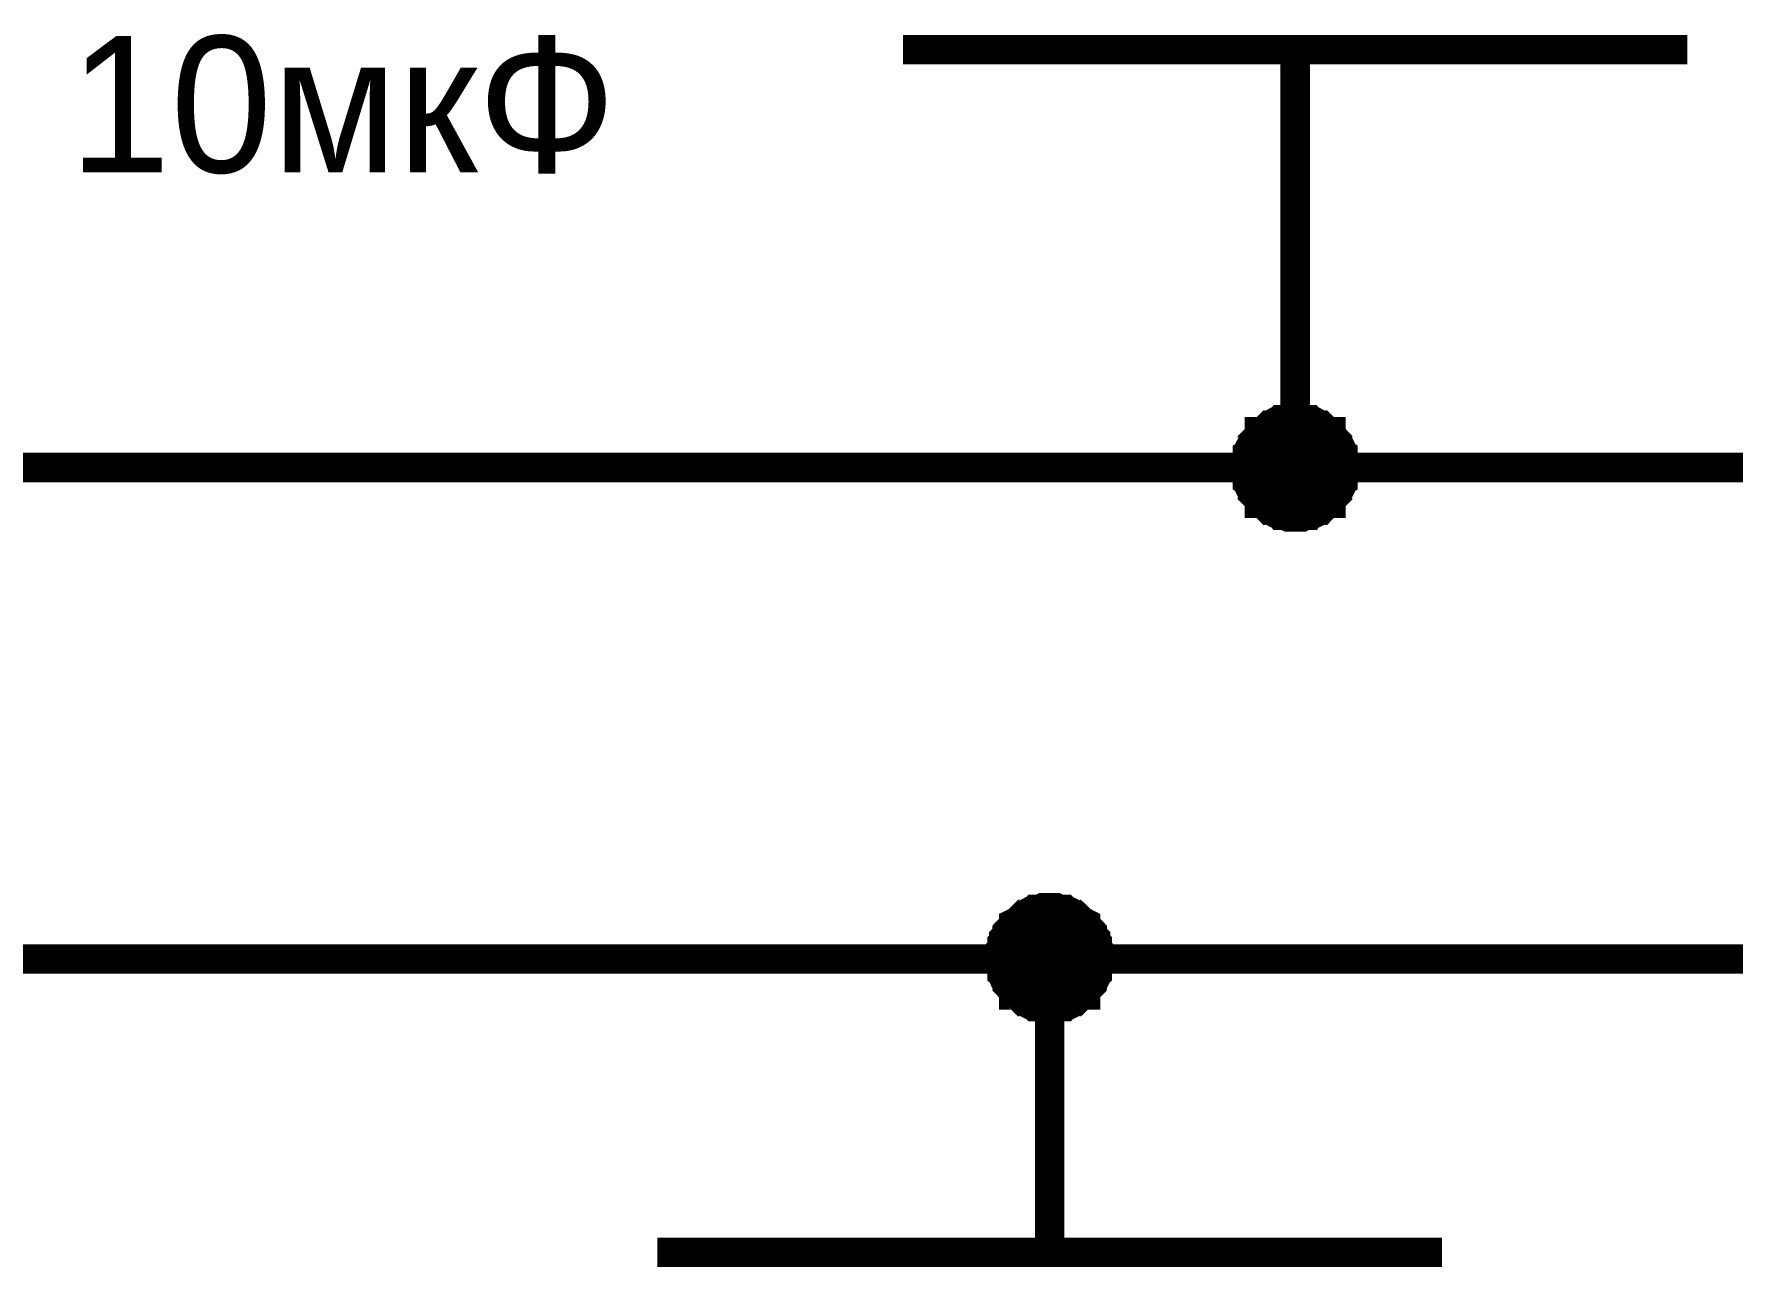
# Model space of a CAD drawing. Extents: x 0 to 594, y 0 to 420.
# Drawn here: x 242.19 to 259.48, y 314.35 to 326.9 of the extents above; entities that cross this region are included whole.
import ezdxf

# ---------------------------------------------------------------- set-up
doc = ezdxf.new("R2010")
doc.units = 0
doc.layers.add('SHEET', color=255, linetype='CONTINUOUS')

msp = doc.modelspace()

# ---------------------------------------------------------------- linework, layer by layer
at = {"layer": 'SHEET'}
for points, const_width in [([(259.024, 326.744), (251.037, 326.744)], 0.3), ([(255.03, 326.744), (255.03, 322.488)], 0.3), ([(254.527, 322.488), (254.527, 322.505), (254.527, 322.54), (254.527, 322.557), (254.544, 322.592), (254.544, 322.609), (254.544, 322.644), (254.562, 322.661), (254.562, 322.679), (254.579, 322.713), (254.596, 322.731), (254.596, 322.748), (254.614, 322.766), (254.631, 322.783), (254.648, 322.8), (254.666, 322.818), (254.666, 322.852), (254.7, 322.852), (254.718, 322.87), (254.735, 322.887), (254.753, 322.905), (254.77, 322.922), (254.787, 322.922), (254.805, 322.939), (254.839, 322.957), (254.857, 322.957), (254.874, 322.974), (254.909, 322.974), (254.926, 322.974), (254.961, 322.991), (254.978, 322.991), (255.013, 322.991), (255.03, 322.991)], 0.3), ([(254.527, 322.488), (254.527, 322.505), (254.527, 322.54), (254.527, 322.557), (254.544, 322.592), (254.544, 322.609), (254.544, 322.644), (254.562, 322.661), (254.562, 322.679), (254.579, 322.713), (254.596, 322.731), (254.596, 322.748), (254.614, 322.766), (254.631, 322.783), (254.648, 322.8), (254.666, 322.818), (254.666, 322.852), (254.7, 322.852), (254.718, 322.87), (254.735, 322.887), (254.753, 322.905), (254.77, 322.922), (254.787, 322.922), (254.805, 322.939), (254.839, 322.957), (254.857, 322.957), (254.874, 322.974), (254.909, 322.974), (254.926, 322.974), (254.961, 322.991), (254.978, 322.991), (255.013, 322.991), (255.03, 322.991)], 0.3), ([(254.527, 322.488), (254.527, 322.505), (254.527, 322.54), (254.527, 322.557), (254.544, 322.592), (254.544, 322.609), (254.544, 322.644), (254.562, 322.661), (254.562, 322.679), (254.579, 322.713), (254.596, 322.731), (254.596, 322.748), (254.614, 322.766), (254.631, 322.783), (254.648, 322.8), (254.666, 322.818), (254.666, 322.852), (254.7, 322.852), (254.718, 322.87), (254.735, 322.887), (254.753, 322.905), (254.77, 322.922), (254.787, 322.922), (254.805, 322.939), (254.839, 322.957), (254.857, 322.957), (254.874, 322.974), (254.909, 322.974), (254.926, 322.974), (254.961, 322.991), (254.978, 322.991), (255.013, 322.991), (255.03, 322.991)], 0.3), ([(254.527, 322.488), (254.527, 322.505), (254.527, 322.54), (254.527, 322.557), (254.544, 322.592), (254.544, 322.609), (254.544, 322.644), (254.562, 322.661), (254.562, 322.679), (254.579, 322.713), (254.596, 322.731), (254.596, 322.748), (254.614, 322.766), (254.631, 322.783), (254.648, 322.8), (254.666, 322.818), (254.666, 322.852), (254.7, 322.852), (254.718, 322.87), (254.735, 322.887), (254.753, 322.905), (254.77, 322.922), (254.787, 322.922), (254.805, 322.939), (254.839, 322.957), (254.857, 322.957), (254.874, 322.974), (254.909, 322.974), (254.926, 322.974), (254.961, 322.991), (254.978, 322.991), (255.013, 322.991), (255.03, 322.991)], 0.0991), ([(254.527, 322.488), (254.527, 322.505), (254.527, 322.54), (254.527, 322.557), (254.544, 322.592), (254.544, 322.609), (254.544, 322.644), (254.562, 322.661), (254.562, 322.679), (254.579, 322.713), (254.596, 322.731), (254.596, 322.748), (254.614, 322.766), (254.631, 322.783), (254.648, 322.8), (254.666, 322.818), (254.666, 322.852), (254.7, 322.852), (254.718, 322.87), (254.735, 322.887), (254.753, 322.905), (254.77, 322.922), (254.787, 322.922), (254.805, 322.939), (254.839, 322.957), (254.857, 322.957), (254.874, 322.974), (254.909, 322.974), (254.926, 322.974), (254.961, 322.991), (254.978, 322.991), (255.013, 322.991), (255.03, 322.991)], 0.0991), ([(254.527, 322.488), (254.527, 322.505), (254.527, 322.54), (254.527, 322.557), (254.544, 322.592), (254.544, 322.609), (254.544, 322.644), (254.562, 322.661), (254.562, 322.679), (254.579, 322.713), (254.596, 322.731), (254.596, 322.748), (254.614, 322.766), (254.631, 322.783), (254.648, 322.8), (254.666, 322.818), (254.666, 322.852), (254.7, 322.852), (254.718, 322.87), (254.735, 322.887), (254.753, 322.905), (254.77, 322.922), (254.787, 322.922), (254.805, 322.939), (254.839, 322.957), (254.857, 322.957), (254.874, 322.974), (254.909, 322.974), (254.926, 322.974), (254.961, 322.991), (254.978, 322.991), (255.013, 322.991), (255.03, 322.991)], 0.0991), ([(255.03, 322.991), (255.03, 322.991)], 0.3), ([(255.03, 322.991), (255.048, 322.991), (255.082, 322.991), (255.1, 322.991), (255.135, 322.974), (255.152, 322.974), (255.187, 322.974), (255.204, 322.957), (255.221, 322.957), (255.256, 322.939), (255.273, 322.922), (255.291, 322.922), (255.308, 322.905), (255.326, 322.887), (255.343, 322.87), (255.36, 322.852), (255.395, 322.852), (255.395, 322.818), (255.412, 322.8), (255.43, 322.783), (255.447, 322.766), (255.464, 322.748), (255.464, 322.731), (255.482, 322.713), (255.499, 322.679), (255.499, 322.661), (255.517, 322.644), (255.517, 322.609), (255.517, 322.592), (255.534, 322.557), (255.534, 322.54), (255.534, 322.505), (255.534, 322.488)], 0.3), ([(255.03, 322.991), (255.03, 322.991)], 0.3), ([(255.03, 322.991), (255.048, 322.991), (255.082, 322.991), (255.1, 322.991), (255.135, 322.974), (255.152, 322.974), (255.187, 322.974), (255.204, 322.957), (255.221, 322.957), (255.256, 322.939), (255.273, 322.922), (255.291, 322.922), (255.308, 322.905), (255.326, 322.887), (255.343, 322.87), (255.36, 322.852), (255.395, 322.852), (255.395, 322.818), (255.412, 322.8), (255.43, 322.783), (255.447, 322.766), (255.464, 322.748), (255.464, 322.731), (255.482, 322.713), (255.499, 322.679), (255.499, 322.661), (255.517, 322.644), (255.517, 322.609), (255.517, 322.592), (255.534, 322.557), (255.534, 322.54), (255.534, 322.505), (255.534, 322.488)], 0.3), ([(255.03, 322.991), (255.03, 322.991)], 0.3), ([(255.03, 322.991), (255.048, 322.991), (255.082, 322.991), (255.1, 322.991), (255.135, 322.974), (255.152, 322.974), (255.187, 322.974), (255.204, 322.957), (255.221, 322.957), (255.256, 322.939), (255.273, 322.922), (255.291, 322.922), (255.308, 322.905), (255.326, 322.887), (255.343, 322.87), (255.36, 322.852), (255.395, 322.852), (255.395, 322.818), (255.412, 322.8), (255.43, 322.783), (255.447, 322.766), (255.464, 322.748), (255.464, 322.731), (255.482, 322.713), (255.499, 322.679), (255.499, 322.661), (255.517, 322.644), (255.517, 322.609), (255.517, 322.592), (255.534, 322.557), (255.534, 322.54), (255.534, 322.505), (255.534, 322.488)], 0.3), ([(255.03, 322.991), (255.03, 322.991)], 0.0991), ([(255.03, 322.991), (255.048, 322.991), (255.082, 322.991), (255.1, 322.991), (255.135, 322.974), (255.152, 322.974), (255.187, 322.974), (255.204, 322.957), (255.221, 322.957), (255.256, 322.939), (255.273, 322.922), (255.291, 322.922), (255.308, 322.905), (255.326, 322.887), (255.343, 322.87), (255.36, 322.852), (255.395, 322.852), (255.395, 322.818), (255.412, 322.8), (255.43, 322.783), (255.447, 322.766), (255.464, 322.748), (255.464, 322.731), (255.482, 322.713), (255.499, 322.679), (255.499, 322.661), (255.517, 322.644), (255.517, 322.609), (255.517, 322.592), (255.534, 322.557), (255.534, 322.54), (255.534, 322.505), (255.534, 322.488)], 0.0991), ([(255.03, 322.991), (255.03, 322.991)], 0.0991), ([(255.03, 322.991), (255.048, 322.991), (255.082, 322.991), (255.1, 322.991), (255.135, 322.974), (255.152, 322.974), (255.187, 322.974), (255.204, 322.957), (255.221, 322.957), (255.256, 322.939), (255.273, 322.922), (255.291, 322.922), (255.308, 322.905), (255.326, 322.887), (255.343, 322.87), (255.36, 322.852), (255.395, 322.852), (255.395, 322.818), (255.412, 322.8), (255.43, 322.783), (255.447, 322.766), (255.464, 322.748), (255.464, 322.731), (255.482, 322.713), (255.499, 322.679), (255.499, 322.661), (255.517, 322.644), (255.517, 322.609), (255.517, 322.592), (255.534, 322.557), (255.534, 322.54), (255.534, 322.505), (255.534, 322.488)], 0.0991), ([(255.03, 322.991), (255.03, 322.991)], 0.0991), ([(255.03, 322.991), (255.048, 322.991), (255.082, 322.991), (255.1, 322.991), (255.135, 322.974), (255.152, 322.974), (255.187, 322.974), (255.204, 322.957), (255.221, 322.957), (255.256, 322.939), (255.273, 322.922), (255.291, 322.922), (255.308, 322.905), (255.326, 322.887), (255.343, 322.87), (255.36, 322.852), (255.395, 322.852), (255.395, 322.818), (255.412, 322.8), (255.43, 322.783), (255.447, 322.766), (255.464, 322.748), (255.464, 322.731), (255.482, 322.713), (255.499, 322.679), (255.499, 322.661), (255.517, 322.644), (255.517, 322.609), (255.517, 322.592), (255.534, 322.557), (255.534, 322.54), (255.534, 322.505), (255.534, 322.488)], 0.0991), ([(267.515, 322.488), (237.544, 322.488), (237.544, 322.488)], 0.3), ([(255.03, 321.984), (255.013, 321.984), (254.978, 321.984), (254.961, 321.984), (254.926, 322.001), (254.909, 322.001), (254.874, 322.001), (254.857, 322.019), (254.839, 322.019), (254.805, 322.036), (254.787, 322.053), (254.77, 322.053), (254.753, 322.071), (254.735, 322.088), (254.718, 322.105), (254.7, 322.123), (254.666, 322.123), (254.666, 322.158), (254.648, 322.175), (254.631, 322.192), (254.614, 322.21), (254.596, 322.227), (254.596, 322.244), (254.579, 322.262), (254.562, 322.296), (254.562, 322.314), (254.544, 322.331), (254.544, 322.366), (254.544, 322.383), (254.527, 322.418), (254.527, 322.435), (254.527, 322.47), (254.527, 322.488)], 0.3), ([(254.527, 322.488), (254.527, 322.488)], 0.3), ([(255.03, 321.984), (255.013, 321.984), (254.978, 321.984), (254.961, 321.984), (254.926, 322.001), (254.909, 322.001), (254.874, 322.001), (254.857, 322.019), (254.839, 322.019), (254.805, 322.036), (254.787, 322.053), (254.77, 322.053), (254.753, 322.071), (254.735, 322.088), (254.718, 322.105), (254.7, 322.123), (254.666, 322.123), (254.666, 322.158), (254.648, 322.175), (254.631, 322.192), (254.614, 322.21), (254.596, 322.227), (254.596, 322.244), (254.579, 322.262), (254.562, 322.296), (254.562, 322.314), (254.544, 322.331), (254.544, 322.366), (254.544, 322.383), (254.527, 322.418), (254.527, 322.435), (254.527, 322.47), (254.527, 322.488)], 0.3), ([(254.527, 322.488), (254.527, 322.488)], 0.3), ([(255.03, 321.984), (255.013, 321.984), (254.978, 321.984), (254.961, 321.984), (254.926, 322.001), (254.909, 322.001), (254.874, 322.001), (254.857, 322.019), (254.839, 322.019), (254.805, 322.036), (254.787, 322.053), (254.77, 322.053), (254.753, 322.071), (254.735, 322.088), (254.718, 322.105), (254.7, 322.123), (254.666, 322.123), (254.666, 322.158), (254.648, 322.175), (254.631, 322.192), (254.614, 322.21), (254.596, 322.227), (254.596, 322.244), (254.579, 322.262), (254.562, 322.296), (254.562, 322.314), (254.544, 322.331), (254.544, 322.366), (254.544, 322.383), (254.527, 322.418), (254.527, 322.435), (254.527, 322.47), (254.527, 322.488)], 0.3), ([(254.527, 322.488), (254.527, 322.488)], 0.3), ([(255.03, 321.984), (255.013, 321.984), (254.978, 321.984), (254.961, 321.984), (254.926, 322.001), (254.909, 322.001), (254.874, 322.001), (254.857, 322.019), (254.839, 322.019), (254.805, 322.036), (254.787, 322.053), (254.77, 322.053), (254.753, 322.071), (254.735, 322.088), (254.718, 322.105), (254.7, 322.123), (254.666, 322.123), (254.666, 322.158), (254.648, 322.175), (254.631, 322.192), (254.614, 322.21), (254.596, 322.227), (254.596, 322.244), (254.579, 322.262), (254.562, 322.296), (254.562, 322.314), (254.544, 322.331), (254.544, 322.366), (254.544, 322.383), (254.527, 322.418), (254.527, 322.435), (254.527, 322.47), (254.527, 322.488)], 0.0991), ([(254.527, 322.488), (254.527, 322.488)], 0.0991), ([(255.03, 321.984), (255.013, 321.984), (254.978, 321.984), (254.961, 321.984), (254.926, 322.001), (254.909, 322.001), (254.874, 322.001), (254.857, 322.019), (254.839, 322.019), (254.805, 322.036), (254.787, 322.053), (254.77, 322.053), (254.753, 322.071), (254.735, 322.088), (254.718, 322.105), (254.7, 322.123), (254.666, 322.123), (254.666, 322.158), (254.648, 322.175), (254.631, 322.192), (254.614, 322.21), (254.596, 322.227), (254.596, 322.244), (254.579, 322.262), (254.562, 322.296), (254.562, 322.314), (254.544, 322.331), (254.544, 322.366), (254.544, 322.383), (254.527, 322.418), (254.527, 322.435), (254.527, 322.47), (254.527, 322.488)], 0.0991), ([(254.527, 322.488), (254.527, 322.488)], 0.0991), ([(255.03, 321.984), (255.013, 321.984), (254.978, 321.984), (254.961, 321.984), (254.926, 322.001), (254.909, 322.001), (254.874, 322.001), (254.857, 322.019), (254.839, 322.019), (254.805, 322.036), (254.787, 322.053), (254.77, 322.053), (254.753, 322.071), (254.735, 322.088), (254.718, 322.105), (254.7, 322.123), (254.666, 322.123), (254.666, 322.158), (254.648, 322.175), (254.631, 322.192), (254.614, 322.21), (254.596, 322.227), (254.596, 322.244), (254.579, 322.262), (254.562, 322.296), (254.562, 322.314), (254.544, 322.331), (254.544, 322.366), (254.544, 322.383), (254.527, 322.418), (254.527, 322.435), (254.527, 322.47), (254.527, 322.488)], 0.0991), ([(254.527, 322.488), (254.527, 322.488)], 0.0991), ([(255.534, 322.488), (255.534, 322.47), (255.534, 322.435), (255.534, 322.418), (255.517, 322.383), (255.517, 322.366), (255.517, 322.331), (255.499, 322.314), (255.499, 322.296), (255.482, 322.262), (255.464, 322.244), (255.464, 322.227), (255.447, 322.21), (255.43, 322.192), (255.412, 322.175), (255.395, 322.158), (255.395, 322.123), (255.36, 322.123), (255.343, 322.105), (255.326, 322.088), (255.308, 322.071), (255.291, 322.053), (255.273, 322.053), (255.256, 322.036), (255.221, 322.019), (255.204, 322.019), (255.187, 322.001), (255.152, 322.001), (255.135, 322.001), (255.1, 321.984), (255.082, 321.984), (255.048, 321.984), (255.03, 321.984)], 0.3), ([(255.534, 322.488), (255.534, 322.47), (255.534, 322.435), (255.534, 322.418), (255.517, 322.383), (255.517, 322.366), (255.517, 322.331), (255.499, 322.314), (255.499, 322.296), (255.482, 322.262), (255.464, 322.244), (255.464, 322.227), (255.447, 322.21), (255.43, 322.192), (255.412, 322.175), (255.395, 322.158), (255.395, 322.123), (255.36, 322.123), (255.343, 322.105), (255.326, 322.088), (255.308, 322.071), (255.291, 322.053), (255.273, 322.053), (255.256, 322.036), (255.221, 322.019), (255.204, 322.019), (255.187, 322.001), (255.152, 322.001), (255.135, 322.001), (255.1, 321.984), (255.082, 321.984), (255.048, 321.984), (255.03, 321.984)], 0.3), ([(255.534, 322.488), (255.534, 322.47), (255.534, 322.435), (255.534, 322.418), (255.517, 322.383), (255.517, 322.366), (255.517, 322.331), (255.499, 322.314), (255.499, 322.296), (255.482, 322.262), (255.464, 322.244), (255.464, 322.227), (255.447, 322.21), (255.43, 322.192), (255.412, 322.175), (255.395, 322.158), (255.395, 322.123), (255.36, 322.123), (255.343, 322.105), (255.326, 322.088), (255.308, 322.071), (255.291, 322.053), (255.273, 322.053), (255.256, 322.036), (255.221, 322.019), (255.204, 322.019), (255.187, 322.001), (255.152, 322.001), (255.135, 322.001), (255.1, 321.984), (255.082, 321.984), (255.048, 321.984), (255.03, 321.984)], 0.3), ([(255.534, 322.488), (255.534, 322.47), (255.534, 322.435), (255.534, 322.418), (255.517, 322.383), (255.517, 322.366), (255.517, 322.331), (255.499, 322.314), (255.499, 322.296), (255.482, 322.262), (255.464, 322.244), (255.464, 322.227), (255.447, 322.21), (255.43, 322.192), (255.412, 322.175), (255.395, 322.158), (255.395, 322.123), (255.36, 322.123), (255.343, 322.105), (255.326, 322.088), (255.308, 322.071), (255.291, 322.053), (255.273, 322.053), (255.256, 322.036), (255.221, 322.019), (255.204, 322.019), (255.187, 322.001), (255.152, 322.001), (255.135, 322.001), (255.1, 321.984), (255.082, 321.984), (255.048, 321.984), (255.03, 321.984)], 0.0991), ([(255.534, 322.488), (255.534, 322.47), (255.534, 322.435), (255.534, 322.418), (255.517, 322.383), (255.517, 322.366), (255.517, 322.331), (255.499, 322.314), (255.499, 322.296), (255.482, 322.262), (255.464, 322.244), (255.464, 322.227), (255.447, 322.21), (255.43, 322.192), (255.412, 322.175), (255.395, 322.158), (255.395, 322.123), (255.36, 322.123), (255.343, 322.105), (255.326, 322.088), (255.308, 322.071), (255.291, 322.053), (255.273, 322.053), (255.256, 322.036), (255.221, 322.019), (255.204, 322.019), (255.187, 322.001), (255.152, 322.001), (255.135, 322.001), (255.1, 321.984), (255.082, 321.984), (255.048, 321.984), (255.03, 321.984)], 0.0991), ([(255.534, 322.488), (255.534, 322.47), (255.534, 322.435), (255.534, 322.418), (255.517, 322.383), (255.517, 322.366), (255.517, 322.331), (255.499, 322.314), (255.499, 322.296), (255.482, 322.262), (255.464, 322.244), (255.464, 322.227), (255.447, 322.21), (255.43, 322.192), (255.412, 322.175), (255.395, 322.158), (255.395, 322.123), (255.36, 322.123), (255.343, 322.105), (255.326, 322.088), (255.308, 322.071), (255.291, 322.053), (255.273, 322.053), (255.256, 322.036), (255.221, 322.019), (255.204, 322.019), (255.187, 322.001), (255.152, 322.001), (255.135, 322.001), (255.1, 321.984), (255.082, 321.984), (255.048, 321.984), (255.03, 321.984)], 0.0991), ([(255.534, 322.488), (255.534, 322.488), (255.534, 322.488), (255.534, 322.488), (255.534, 322.488), (255.534, 322.488), (255.534, 322.488), (255.534, 322.488), (255.534, 322.488), (255.534, 322.488), (255.534, 322.488), (255.534, 322.488), (255.534, 322.488), (255.534, 322.488), (255.534, 322.488), (255.534, 322.488), (255.534, 322.488), (255.534, 322.488), (255.534, 322.488), (255.534, 322.488), (255.534, 322.488), (255.534, 322.488), (255.534, 322.488), (255.534, 322.488), (255.534, 322.488), (255.534, 322.488), (255.534, 322.488), (255.534, 322.488), (255.534, 322.488), (255.534, 322.488), (255.534, 322.488), (255.534, 322.488), (255.534, 322.488)], 0.3), ([(255.534, 322.488), (255.534, 322.488)], 0.3), ([(255.534, 322.488), (255.534, 322.488), (255.534, 322.488), (255.534, 322.488), (255.534, 322.488), (255.534, 322.488), (255.534, 322.488), (255.534, 322.488), (255.534, 322.488), (255.534, 322.488), (255.534, 322.488), (255.534, 322.488), (255.534, 322.488), (255.534, 322.488), (255.534, 322.488), (255.534, 322.488), (255.534, 322.488), (255.534, 322.488), (255.534, 322.488), (255.534, 322.488), (255.534, 322.488), (255.534, 322.488), (255.534, 322.488), (255.534, 322.488), (255.534, 322.488), (255.534, 322.488), (255.534, 322.488), (255.534, 322.488), (255.534, 322.488), (255.534, 322.488), (255.534, 322.488), (255.534, 322.488), (255.534, 322.488)], 0.3), ([(255.534, 322.488), (255.534, 322.488)], 0.3), ([(255.534, 322.488), (255.534, 322.488), (255.534, 322.488), (255.534, 322.488), (255.534, 322.488), (255.534, 322.488), (255.534, 322.488), (255.534, 322.488), (255.534, 322.488), (255.534, 322.488), (255.534, 322.488), (255.534, 322.488), (255.534, 322.488), (255.534, 322.488), (255.534, 322.488), (255.534, 322.488), (255.534, 322.488), (255.534, 322.488), (255.534, 322.488), (255.534, 322.488), (255.534, 322.488), (255.534, 322.488), (255.534, 322.488), (255.534, 322.488), (255.534, 322.488), (255.534, 322.488), (255.534, 322.488), (255.534, 322.488), (255.534, 322.488), (255.534, 322.488), (255.534, 322.488), (255.534, 322.488), (255.534, 322.488)], 0.3), ([(255.534, 322.488), (255.534, 322.488)], 0.3), ([(255.534, 322.488), (255.534, 322.488), (255.534, 322.488), (255.534, 322.488), (255.534, 322.488), (255.534, 322.488), (255.534, 322.488), (255.534, 322.488), (255.534, 322.488), (255.534, 322.488), (255.534, 322.488), (255.534, 322.488), (255.534, 322.488), (255.534, 322.488), (255.534, 322.488), (255.534, 322.488), (255.534, 322.488), (255.534, 322.488), (255.534, 322.488), (255.534, 322.488), (255.534, 322.488), (255.534, 322.488), (255.534, 322.488), (255.534, 322.488), (255.534, 322.488), (255.534, 322.488), (255.534, 322.488), (255.534, 322.488), (255.534, 322.488), (255.534, 322.488), (255.534, 322.488), (255.534, 322.488), (255.534, 322.488)], 0.0991), ([(255.534, 322.488), (255.534, 322.488)], 0.0991), ([(255.534, 322.488), (255.534, 322.488), (255.534, 322.488), (255.534, 322.488), (255.534, 322.488), (255.534, 322.488), (255.534, 322.488), (255.534, 322.488), (255.534, 322.488), (255.534, 322.488), (255.534, 322.488), (255.534, 322.488), (255.534, 322.488), (255.534, 322.488), (255.534, 322.488), (255.534, 322.488), (255.534, 322.488), (255.534, 322.488), (255.534, 322.488), (255.534, 322.488), (255.534, 322.488), (255.534, 322.488), (255.534, 322.488), (255.534, 322.488), (255.534, 322.488), (255.534, 322.488), (255.534, 322.488), (255.534, 322.488), (255.534, 322.488), (255.534, 322.488), (255.534, 322.488), (255.534, 322.488), (255.534, 322.488)], 0.0991), ([(255.534, 322.488), (255.534, 322.488)], 0.0991), ([(255.534, 322.488), (255.534, 322.488), (255.534, 322.488), (255.534, 322.488), (255.534, 322.488), (255.534, 322.488), (255.534, 322.488), (255.534, 322.488), (255.534, 322.488), (255.534, 322.488), (255.534, 322.488), (255.534, 322.488), (255.534, 322.488), (255.534, 322.488), (255.534, 322.488), (255.534, 322.488), (255.534, 322.488), (255.534, 322.488), (255.534, 322.488), (255.534, 322.488), (255.534, 322.488), (255.534, 322.488), (255.534, 322.488), (255.534, 322.488), (255.534, 322.488), (255.534, 322.488), (255.534, 322.488), (255.534, 322.488), (255.534, 322.488), (255.534, 322.488), (255.534, 322.488), (255.534, 322.488), (255.534, 322.488)], 0.0991), ([(255.534, 322.488), (255.534, 322.488)], 0.0991), ([(252.026, 317.484), (252.026, 317.519), (252.026, 317.536), (252.026, 317.571), (252.044, 317.589), (252.044, 317.623), (252.044, 317.641), (252.061, 317.658), (252.061, 317.693), (252.078, 317.71), (252.096, 317.727), (252.096, 317.762), (252.113, 317.78), (252.13, 317.797), (252.148, 317.814), (252.165, 317.832), (252.165, 317.849), (252.2, 317.866), (252.217, 317.884), (252.235, 317.901), (252.252, 317.919), (252.269, 317.936), (252.287, 317.936), (252.304, 317.953), (252.339, 317.971), (252.356, 317.971), (252.374, 317.988), (252.408, 317.988), (252.426, 317.988), (252.46, 318.005), (252.478, 318.005), (252.513, 318.005), (252.53, 318.005)], 0.3), ([(252.026, 317.484), (252.026, 317.519), (252.026, 317.536), (252.026, 317.571), (252.044, 317.589), (252.044, 317.623), (252.044, 317.641), (252.061, 317.658), (252.061, 317.693), (252.078, 317.71), (252.096, 317.727), (252.096, 317.762), (252.113, 317.78), (252.13, 317.797), (252.148, 317.814), (252.165, 317.832), (252.165, 317.849), (252.2, 317.866), (252.217, 317.884), (252.235, 317.901), (252.252, 317.919), (252.269, 317.936), (252.287, 317.936), (252.304, 317.953), (252.339, 317.971), (252.356, 317.971), (252.374, 317.988), (252.408, 317.988), (252.426, 317.988), (252.46, 318.005), (252.478, 318.005), (252.513, 318.005), (252.53, 318.005)], 0.3), ([(252.026, 317.484), (252.026, 317.519), (252.026, 317.536), (252.026, 317.571), (252.044, 317.589), (252.044, 317.623), (252.044, 317.641), (252.061, 317.658), (252.061, 317.693), (252.078, 317.71), (252.096, 317.727), (252.096, 317.762), (252.113, 317.78), (252.13, 317.797), (252.148, 317.814), (252.165, 317.832), (252.165, 317.849), (252.2, 317.866), (252.217, 317.884), (252.235, 317.901), (252.252, 317.919), (252.269, 317.936), (252.287, 317.936), (252.304, 317.953), (252.339, 317.971), (252.356, 317.971), (252.374, 317.988), (252.408, 317.988), (252.426, 317.988), (252.46, 318.005), (252.478, 318.005), (252.513, 318.005), (252.53, 318.005)], 0.3), ([(252.026, 317.484), (252.026, 317.519), (252.026, 317.536), (252.026, 317.571), (252.044, 317.589), (252.044, 317.623), (252.044, 317.641), (252.061, 317.658), (252.061, 317.693), (252.078, 317.71), (252.096, 317.727), (252.096, 317.762), (252.113, 317.78), (252.13, 317.797), (252.148, 317.814), (252.165, 317.832), (252.165, 317.849), (252.2, 317.866), (252.217, 317.884), (252.235, 317.901), (252.252, 317.919), (252.269, 317.936), (252.287, 317.936), (252.304, 317.953), (252.339, 317.971), (252.356, 317.971), (252.374, 317.988), (252.408, 317.988), (252.426, 317.988), (252.46, 318.005), (252.478, 318.005), (252.513, 318.005), (252.53, 318.005)], 0.0991), ([(252.026, 317.484), (252.026, 317.519), (252.026, 317.536), (252.026, 317.571), (252.044, 317.589), (252.044, 317.623), (252.044, 317.641), (252.061, 317.658), (252.061, 317.693), (252.078, 317.71), (252.096, 317.727), (252.096, 317.762), (252.113, 317.78), (252.13, 317.797), (252.148, 317.814), (252.165, 317.832), (252.165, 317.849), (252.2, 317.866), (252.217, 317.884), (252.235, 317.901), (252.252, 317.919), (252.269, 317.936), (252.287, 317.936), (252.304, 317.953), (252.339, 317.971), (252.356, 317.971), (252.374, 317.988), (252.408, 317.988), (252.426, 317.988), (252.46, 318.005), (252.478, 318.005), (252.513, 318.005), (252.53, 318.005)], 0.0991), ([(252.026, 317.484), (252.026, 317.519), (252.026, 317.536), (252.026, 317.571), (252.044, 317.589), (252.044, 317.623), (252.044, 317.641), (252.061, 317.658), (252.061, 317.693), (252.078, 317.71), (252.096, 317.727), (252.096, 317.762), (252.113, 317.78), (252.13, 317.797), (252.148, 317.814), (252.165, 317.832), (252.165, 317.849), (252.2, 317.866), (252.217, 317.884), (252.235, 317.901), (252.252, 317.919), (252.269, 317.936), (252.287, 317.936), (252.304, 317.953), (252.339, 317.971), (252.356, 317.971), (252.374, 317.988), (252.408, 317.988), (252.426, 317.988), (252.46, 318.005), (252.478, 318.005), (252.513, 318.005), (252.53, 318.005)], 0.0991), ([(252.53, 318.005), (252.53, 318.005)], 0.3), ([(252.53, 318.005), (252.547, 318.005), (252.582, 318.005), (252.599, 318.005), (252.634, 317.988), (252.651, 317.988), (252.686, 317.988), (252.704, 317.971), (252.721, 317.971), (252.756, 317.953), (252.773, 317.936), (252.79, 317.936), (252.808, 317.919), (252.825, 317.901), (252.842, 317.884), (252.86, 317.866), (252.895, 317.849), (252.895, 317.832), (252.912, 317.814), (252.929, 317.797), (252.947, 317.78), (252.964, 317.762), (252.964, 317.727), (252.981, 317.71), (252.999, 317.693), (252.999, 317.658), (253.016, 317.641), (253.016, 317.623), (253.016, 317.589), (253.033, 317.571), (253.033, 317.536), (253.033, 317.519), (253.033, 317.484)], 0.3), ([(252.53, 318.005), (252.53, 318.005)], 0.3), ([(252.53, 318.005), (252.547, 318.005), (252.582, 318.005), (252.599, 318.005), (252.634, 317.988), (252.651, 317.988), (252.686, 317.988), (252.704, 317.971), (252.721, 317.971), (252.756, 317.953), (252.773, 317.936), (252.79, 317.936), (252.808, 317.919), (252.825, 317.901), (252.842, 317.884), (252.86, 317.866), (252.895, 317.849), (252.895, 317.832), (252.912, 317.814), (252.929, 317.797), (252.947, 317.78), (252.964, 317.762), (252.964, 317.727), (252.981, 317.71), (252.999, 317.693), (252.999, 317.658), (253.016, 317.641), (253.016, 317.623), (253.016, 317.589), (253.033, 317.571), (253.033, 317.536), (253.033, 317.519), (253.033, 317.484)], 0.3), ([(252.53, 318.005), (252.53, 318.005)], 0.3), ([(252.53, 318.005), (252.547, 318.005), (252.582, 318.005), (252.599, 318.005), (252.634, 317.988), (252.651, 317.988), (252.686, 317.988), (252.704, 317.971), (252.721, 317.971), (252.756, 317.953), (252.773, 317.936), (252.79, 317.936), (252.808, 317.919), (252.825, 317.901), (252.842, 317.884), (252.86, 317.866), (252.895, 317.849), (252.895, 317.832), (252.912, 317.814), (252.929, 317.797), (252.947, 317.78), (252.964, 317.762), (252.964, 317.727), (252.981, 317.71), (252.999, 317.693), (252.999, 317.658), (253.016, 317.641), (253.016, 317.623), (253.016, 317.589), (253.033, 317.571), (253.033, 317.536), (253.033, 317.519), (253.033, 317.484)], 0.3), ([(252.53, 318.005), (252.53, 318.005)], 0.0991), ([(252.53, 318.005), (252.547, 318.005), (252.582, 318.005), (252.599, 318.005), (252.634, 317.988), (252.651, 317.988), (252.686, 317.988), (252.704, 317.971), (252.721, 317.971), (252.756, 317.953), (252.773, 317.936), (252.79, 317.936), (252.808, 317.919), (252.825, 317.901), (252.842, 317.884), (252.86, 317.866), (252.895, 317.849), (252.895, 317.832), (252.912, 317.814), (252.929, 317.797), (252.947, 317.78), (252.964, 317.762), (252.964, 317.727), (252.981, 317.71), (252.999, 317.693), (252.999, 317.658), (253.016, 317.641), (253.016, 317.623), (253.016, 317.589), (253.033, 317.571), (253.033, 317.536), (253.033, 317.519), (253.033, 317.484)], 0.0991), ([(252.53, 318.005), (252.53, 318.005)], 0.0991), ([(252.53, 318.005), (252.547, 318.005), (252.582, 318.005), (252.599, 318.005), (252.634, 317.988), (252.651, 317.988), (252.686, 317.988), (252.704, 317.971), (252.721, 317.971), (252.756, 317.953), (252.773, 317.936), (252.79, 317.936), (252.808, 317.919), (252.825, 317.901), (252.842, 317.884), (252.86, 317.866), (252.895, 317.849), (252.895, 317.832), (252.912, 317.814), (252.929, 317.797), (252.947, 317.78), (252.964, 317.762), (252.964, 317.727), (252.981, 317.71), (252.999, 317.693), (252.999, 317.658), (253.016, 317.641), (253.016, 317.623), (253.016, 317.589), (253.033, 317.571), (253.033, 317.536), (253.033, 317.519), (253.033, 317.484)], 0.0991), ([(252.53, 318.005), (252.53, 318.005)], 0.0991), ([(252.53, 318.005), (252.547, 318.005), (252.582, 318.005), (252.599, 318.005), (252.634, 317.988), (252.651, 317.988), (252.686, 317.988), (252.704, 317.971), (252.721, 317.971), (252.756, 317.953), (252.773, 317.936), (252.79, 317.936), (252.808, 317.919), (252.825, 317.901), (252.842, 317.884), (252.86, 317.866), (252.895, 317.849), (252.895, 317.832), (252.912, 317.814), (252.929, 317.797), (252.947, 317.78), (252.964, 317.762), (252.964, 317.727), (252.981, 317.71), (252.999, 317.693), (252.999, 317.658), (253.016, 317.641), (253.016, 317.623), (253.016, 317.589), (253.033, 317.571), (253.033, 317.536), (253.033, 317.519), (253.033, 317.484)], 0.0991), ([(233.047, 317.484), (233.047, 317.484), (267.515, 317.484), (267.515, 317.484)], 0.3), ([(252.53, 316.98), (252.513, 316.98), (252.478, 316.98), (252.46, 316.98), (252.426, 316.998), (252.408, 316.998), (252.374, 316.998), (252.356, 317.015), (252.339, 317.015), (252.304, 317.033), (252.287, 317.05), (252.269, 317.05), (252.252, 317.067), (252.235, 317.085), (252.217, 317.102), (252.2, 317.119), (252.165, 317.119), (252.165, 317.154), (252.148, 317.172), (252.13, 317.189), (252.113, 317.206), (252.096, 317.224), (252.096, 317.241), (252.078, 317.258), (252.061, 317.293), (252.061, 317.311), (252.044, 317.328), (252.044, 317.363), (252.044, 317.38), (252.026, 317.415), (252.026, 317.432), (252.026, 317.467), (252.026, 317.484)], 0.3), ([(252.026, 317.484), (252.026, 317.484)], 0.3), ([(252.53, 316.98), (252.513, 316.98), (252.478, 316.98), (252.46, 316.98), (252.426, 316.998), (252.408, 316.998), (252.374, 316.998), (252.356, 317.015), (252.339, 317.015), (252.304, 317.033), (252.287, 317.05), (252.269, 317.05), (252.252, 317.067), (252.235, 317.085), (252.217, 317.102), (252.2, 317.119), (252.165, 317.119), (252.165, 317.154), (252.148, 317.172), (252.13, 317.189), (252.113, 317.206), (252.096, 317.224), (252.096, 317.241), (252.078, 317.258), (252.061, 317.293), (252.061, 317.311), (252.044, 317.328), (252.044, 317.363), (252.044, 317.38), (252.026, 317.415), (252.026, 317.432), (252.026, 317.467), (252.026, 317.484)], 0.3), ([(252.026, 317.484), (252.026, 317.484)], 0.3), ([(252.53, 316.98), (252.513, 316.98), (252.478, 316.98), (252.46, 316.98), (252.426, 316.998), (252.408, 316.998), (252.374, 316.998), (252.356, 317.015), (252.339, 317.015), (252.304, 317.033), (252.287, 317.05), (252.269, 317.05), (252.252, 317.067), (252.235, 317.085), (252.217, 317.102), (252.2, 317.119), (252.165, 317.119), (252.165, 317.154), (252.148, 317.172), (252.13, 317.189), (252.113, 317.206), (252.096, 317.224), (252.096, 317.241), (252.078, 317.258), (252.061, 317.293), (252.061, 317.311), (252.044, 317.328), (252.044, 317.363), (252.044, 317.38), (252.026, 317.415), (252.026, 317.432), (252.026, 317.467), (252.026, 317.484)], 0.3), ([(252.026, 317.484), (252.026, 317.484)], 0.3), ([(252.53, 316.98), (252.513, 316.98), (252.478, 316.98), (252.46, 316.98), (252.426, 316.998), (252.408, 316.998), (252.374, 316.998), (252.356, 317.015), (252.339, 317.015), (252.304, 317.033), (252.287, 317.05), (252.269, 317.05), (252.252, 317.067), (252.235, 317.085), (252.217, 317.102), (252.2, 317.119), (252.165, 317.119), (252.165, 317.154), (252.148, 317.172), (252.13, 317.189), (252.113, 317.206), (252.096, 317.224), (252.096, 317.241), (252.078, 317.258), (252.061, 317.293), (252.061, 317.311), (252.044, 317.328), (252.044, 317.363), (252.044, 317.38), (252.026, 317.415), (252.026, 317.432), (252.026, 317.467), (252.026, 317.484)], 0.0991), ([(252.026, 317.484), (252.026, 317.484)], 0.0991), ([(252.53, 316.98), (252.513, 316.98), (252.478, 316.98), (252.46, 316.98), (252.426, 316.998), (252.408, 316.998), (252.374, 316.998), (252.356, 317.015), (252.339, 317.015), (252.304, 317.033), (252.287, 317.05), (252.269, 317.05), (252.252, 317.067), (252.235, 317.085), (252.217, 317.102), (252.2, 317.119), (252.165, 317.119), (252.165, 317.154), (252.148, 317.172), (252.13, 317.189), (252.113, 317.206), (252.096, 317.224), (252.096, 317.241), (252.078, 317.258), (252.061, 317.293), (252.061, 317.311), (252.044, 317.328), (252.044, 317.363), (252.044, 317.38), (252.026, 317.415), (252.026, 317.432), (252.026, 317.467), (252.026, 317.484)], 0.0991), ([(252.026, 317.484), (252.026, 317.484)], 0.0991), ([(252.53, 316.98), (252.513, 316.98), (252.478, 316.98), (252.46, 316.98), (252.426, 316.998), (252.408, 316.998), (252.374, 316.998), (252.356, 317.015), (252.339, 317.015), (252.304, 317.033), (252.287, 317.05), (252.269, 317.05), (252.252, 317.067), (252.235, 317.085), (252.217, 317.102), (252.2, 317.119), (252.165, 317.119), (252.165, 317.154), (252.148, 317.172), (252.13, 317.189), (252.113, 317.206), (252.096, 317.224), (252.096, 317.241), (252.078, 317.258), (252.061, 317.293), (252.061, 317.311), (252.044, 317.328), (252.044, 317.363), (252.044, 317.38), (252.026, 317.415), (252.026, 317.432), (252.026, 317.467), (252.026, 317.484)], 0.0991), ([(252.026, 317.484), (252.026, 317.484)], 0.0991), ([(253.033, 317.484), (253.033, 317.467), (253.033, 317.432), (253.033, 317.415), (253.016, 317.38), (253.016, 317.363), (253.016, 317.328), (252.999, 317.311), (252.999, 317.293), (252.981, 317.258), (252.964, 317.241), (252.964, 317.224), (252.947, 317.206), (252.929, 317.189), (252.912, 317.172), (252.895, 317.154), (252.895, 317.119), (252.86, 317.119), (252.842, 317.102), (252.825, 317.085), (252.808, 317.067), (252.79, 317.05), (252.773, 317.05), (252.756, 317.033), (252.721, 317.015), (252.704, 317.015), (252.686, 316.998), (252.651, 316.998), (252.634, 316.998), (252.599, 316.98), (252.582, 316.98), (252.547, 316.98), (252.53, 316.98)], 0.3), ([(252.53, 314.496), (252.53, 317.484)], 0.3), ([(253.033, 317.484), (253.033, 317.467), (253.033, 317.432), (253.033, 317.415), (253.016, 317.38), (253.016, 317.363), (253.016, 317.328), (252.999, 317.311), (252.999, 317.293), (252.981, 317.258), (252.964, 317.241), (252.964, 317.224), (252.947, 317.206), (252.929, 317.189), (252.912, 317.172), (252.895, 317.154), (252.895, 317.119), (252.86, 317.119), (252.842, 317.102), (252.825, 317.085), (252.808, 317.067), (252.79, 317.05), (252.773, 317.05), (252.756, 317.033), (252.721, 317.015), (252.704, 317.015), (252.686, 316.998), (252.651, 316.998), (252.634, 316.998), (252.599, 316.98), (252.582, 316.98), (252.547, 316.98), (252.53, 316.98)], 0.3), ([(253.033, 317.484), (253.033, 317.467), (253.033, 317.432), (253.033, 317.415), (253.016, 317.38), (253.016, 317.363), (253.016, 317.328), (252.999, 317.311), (252.999, 317.293), (252.981, 317.258), (252.964, 317.241), (252.964, 317.224), (252.947, 317.206), (252.929, 317.189), (252.912, 317.172), (252.895, 317.154), (252.895, 317.119), (252.86, 317.119), (252.842, 317.102), (252.825, 317.085), (252.808, 317.067), (252.79, 317.05), (252.773, 317.05), (252.756, 317.033), (252.721, 317.015), (252.704, 317.015), (252.686, 316.998), (252.651, 316.998), (252.634, 316.998), (252.599, 316.98), (252.582, 316.98), (252.547, 316.98), (252.53, 316.98)], 0.3), ([(253.033, 317.484), (253.033, 317.467), (253.033, 317.432), (253.033, 317.415), (253.016, 317.38), (253.016, 317.363), (253.016, 317.328), (252.999, 317.311), (252.999, 317.293), (252.981, 317.258), (252.964, 317.241), (252.964, 317.224), (252.947, 317.206), (252.929, 317.189), (252.912, 317.172), (252.895, 317.154), (252.895, 317.119), (252.86, 317.119), (252.842, 317.102), (252.825, 317.085), (252.808, 317.067), (252.79, 317.05), (252.773, 317.05), (252.756, 317.033), (252.721, 317.015), (252.704, 317.015), (252.686, 316.998), (252.651, 316.998), (252.634, 316.998), (252.599, 316.98), (252.582, 316.98), (252.547, 316.98), (252.53, 316.98)], 0.0991), ([(253.033, 317.484), (253.033, 317.467), (253.033, 317.432), (253.033, 317.415), (253.016, 317.38), (253.016, 317.363), (253.016, 317.328), (252.999, 317.311), (252.999, 317.293), (252.981, 317.258), (252.964, 317.241), (252.964, 317.224), (252.947, 317.206), (252.929, 317.189), (252.912, 317.172), (252.895, 317.154), (252.895, 317.119), (252.86, 317.119), (252.842, 317.102), (252.825, 317.085), (252.808, 317.067), (252.79, 317.05), (252.773, 317.05), (252.756, 317.033), (252.721, 317.015), (252.704, 317.015), (252.686, 316.998), (252.651, 316.998), (252.634, 316.998), (252.599, 316.98), (252.582, 316.98), (252.547, 316.98), (252.53, 316.98)], 0.0991), ([(253.033, 317.484), (253.033, 317.467), (253.033, 317.432), (253.033, 317.415), (253.016, 317.38), (253.016, 317.363), (253.016, 317.328), (252.999, 317.311), (252.999, 317.293), (252.981, 317.258), (252.964, 317.241), (252.964, 317.224), (252.947, 317.206), (252.929, 317.189), (252.912, 317.172), (252.895, 317.154), (252.895, 317.119), (252.86, 317.119), (252.842, 317.102), (252.825, 317.085), (252.808, 317.067), (252.79, 317.05), (252.773, 317.05), (252.756, 317.033), (252.721, 317.015), (252.704, 317.015), (252.686, 316.998), (252.651, 316.998), (252.634, 316.998), (252.599, 316.98), (252.582, 316.98), (252.547, 316.98), (252.53, 316.98)], 0.0991), ([(253.033, 317.484), (253.033, 317.484), (253.033, 317.484), (253.033, 317.484), (253.033, 317.484), (253.033, 317.484), (253.033, 317.484), (253.033, 317.484), (253.033, 317.484), (253.033, 317.484), (253.033, 317.484), (253.033, 317.484), (253.033, 317.484), (253.033, 317.484), (253.033, 317.484), (253.033, 317.484), (253.033, 317.484), (253.033, 317.484), (253.033, 317.484), (253.033, 317.484), (253.033, 317.484), (253.033, 317.484), (253.033, 317.484), (253.033, 317.484), (253.033, 317.484), (253.033, 317.484), (253.033, 317.484), (253.033, 317.484), (253.033, 317.484), (253.033, 317.484), (253.033, 317.484), (253.033, 317.484), (253.033, 317.484)], 0.3), ([(253.033, 317.484), (253.033, 317.484)], 0.3), ([(253.033, 317.484), (253.033, 317.484), (253.033, 317.484), (253.033, 317.484), (253.033, 317.484), (253.033, 317.484), (253.033, 317.484), (253.033, 317.484), (253.033, 317.484), (253.033, 317.484), (253.033, 317.484), (253.033, 317.484), (253.033, 317.484), (253.033, 317.484), (253.033, 317.484), (253.033, 317.484), (253.033, 317.484), (253.033, 317.484), (253.033, 317.484), (253.033, 317.484), (253.033, 317.484), (253.033, 317.484), (253.033, 317.484), (253.033, 317.484), (253.033, 317.484), (253.033, 317.484), (253.033, 317.484), (253.033, 317.484), (253.033, 317.484), (253.033, 317.484), (253.033, 317.484), (253.033, 317.484), (253.033, 317.484)], 0.3), ([(253.033, 317.484), (253.033, 317.484)], 0.3), ([(253.033, 317.484), (253.033, 317.484), (253.033, 317.484), (253.033, 317.484), (253.033, 317.484), (253.033, 317.484), (253.033, 317.484), (253.033, 317.484), (253.033, 317.484), (253.033, 317.484), (253.033, 317.484), (253.033, 317.484), (253.033, 317.484), (253.033, 317.484), (253.033, 317.484), (253.033, 317.484), (253.033, 317.484), (253.033, 317.484), (253.033, 317.484), (253.033, 317.484), (253.033, 317.484), (253.033, 317.484), (253.033, 317.484), (253.033, 317.484), (253.033, 317.484), (253.033, 317.484), (253.033, 317.484), (253.033, 317.484), (253.033, 317.484), (253.033, 317.484), (253.033, 317.484), (253.033, 317.484), (253.033, 317.484)], 0.3), ([(253.033, 317.484), (253.033, 317.484)], 0.3), ([(253.033, 317.484), (253.033, 317.484), (253.033, 317.484), (253.033, 317.484), (253.033, 317.484), (253.033, 317.484), (253.033, 317.484), (253.033, 317.484), (253.033, 317.484), (253.033, 317.484), (253.033, 317.484), (253.033, 317.484), (253.033, 317.484), (253.033, 317.484), (253.033, 317.484), (253.033, 317.484), (253.033, 317.484), (253.033, 317.484), (253.033, 317.484), (253.033, 317.484), (253.033, 317.484), (253.033, 317.484), (253.033, 317.484), (253.033, 317.484), (253.033, 317.484), (253.033, 317.484), (253.033, 317.484), (253.033, 317.484), (253.033, 317.484), (253.033, 317.484), (253.033, 317.484), (253.033, 317.484), (253.033, 317.484)], 0.0991), ([(253.033, 317.484), (253.033, 317.484)], 0.0991), ([(253.033, 317.484), (253.033, 317.484), (253.033, 317.484), (253.033, 317.484), (253.033, 317.484), (253.033, 317.484), (253.033, 317.484), (253.033, 317.484), (253.033, 317.484), (253.033, 317.484), (253.033, 317.484), (253.033, 317.484), (253.033, 317.484), (253.033, 317.484), (253.033, 317.484), (253.033, 317.484), (253.033, 317.484), (253.033, 317.484), (253.033, 317.484), (253.033, 317.484), (253.033, 317.484), (253.033, 317.484), (253.033, 317.484), (253.033, 317.484), (253.033, 317.484), (253.033, 317.484), (253.033, 317.484), (253.033, 317.484), (253.033, 317.484), (253.033, 317.484), (253.033, 317.484), (253.033, 317.484), (253.033, 317.484)], 0.0991), ([(253.033, 317.484), (253.033, 317.484)], 0.0991), ([(253.033, 317.484), (253.033, 317.484), (253.033, 317.484), (253.033, 317.484), (253.033, 317.484), (253.033, 317.484), (253.033, 317.484), (253.033, 317.484), (253.033, 317.484), (253.033, 317.484), (253.033, 317.484), (253.033, 317.484), (253.033, 317.484), (253.033, 317.484), (253.033, 317.484), (253.033, 317.484), (253.033, 317.484), (253.033, 317.484), (253.033, 317.484), (253.033, 317.484), (253.033, 317.484), (253.033, 317.484), (253.033, 317.484), (253.033, 317.484), (253.033, 317.484), (253.033, 317.484), (253.033, 317.484), (253.033, 317.484), (253.033, 317.484), (253.033, 317.484), (253.033, 317.484), (253.033, 317.484), (253.033, 317.484)], 0.0991), ([(253.033, 317.484), (253.033, 317.484)], 0.0991), ([(248.536, 314.496), (256.524, 314.496)], 0.3)]:
    msp.add_lwpolyline(points, dxfattribs=dict(at, const_width=const_width))
at = {"layer": 'SHEET', "const_width": 0.508}
for points in [[(254.746, 322.5, 1), (255.254, 322.5, 1)], [(252.246, 317.5, 1), (252.754, 317.5, 1)]]:
    msp.add_lwpolyline(points, format="xyb", close=True, dxfattribs=at)

# ---------------------------------------------------------------- texts
at = {"layer": 'SHEET'}
msp.add_text('10мкФ', height=1.3898, dxfattribs=at).set_placement((242.545, 325.493))

doc.saveas('drawing.dxf')
